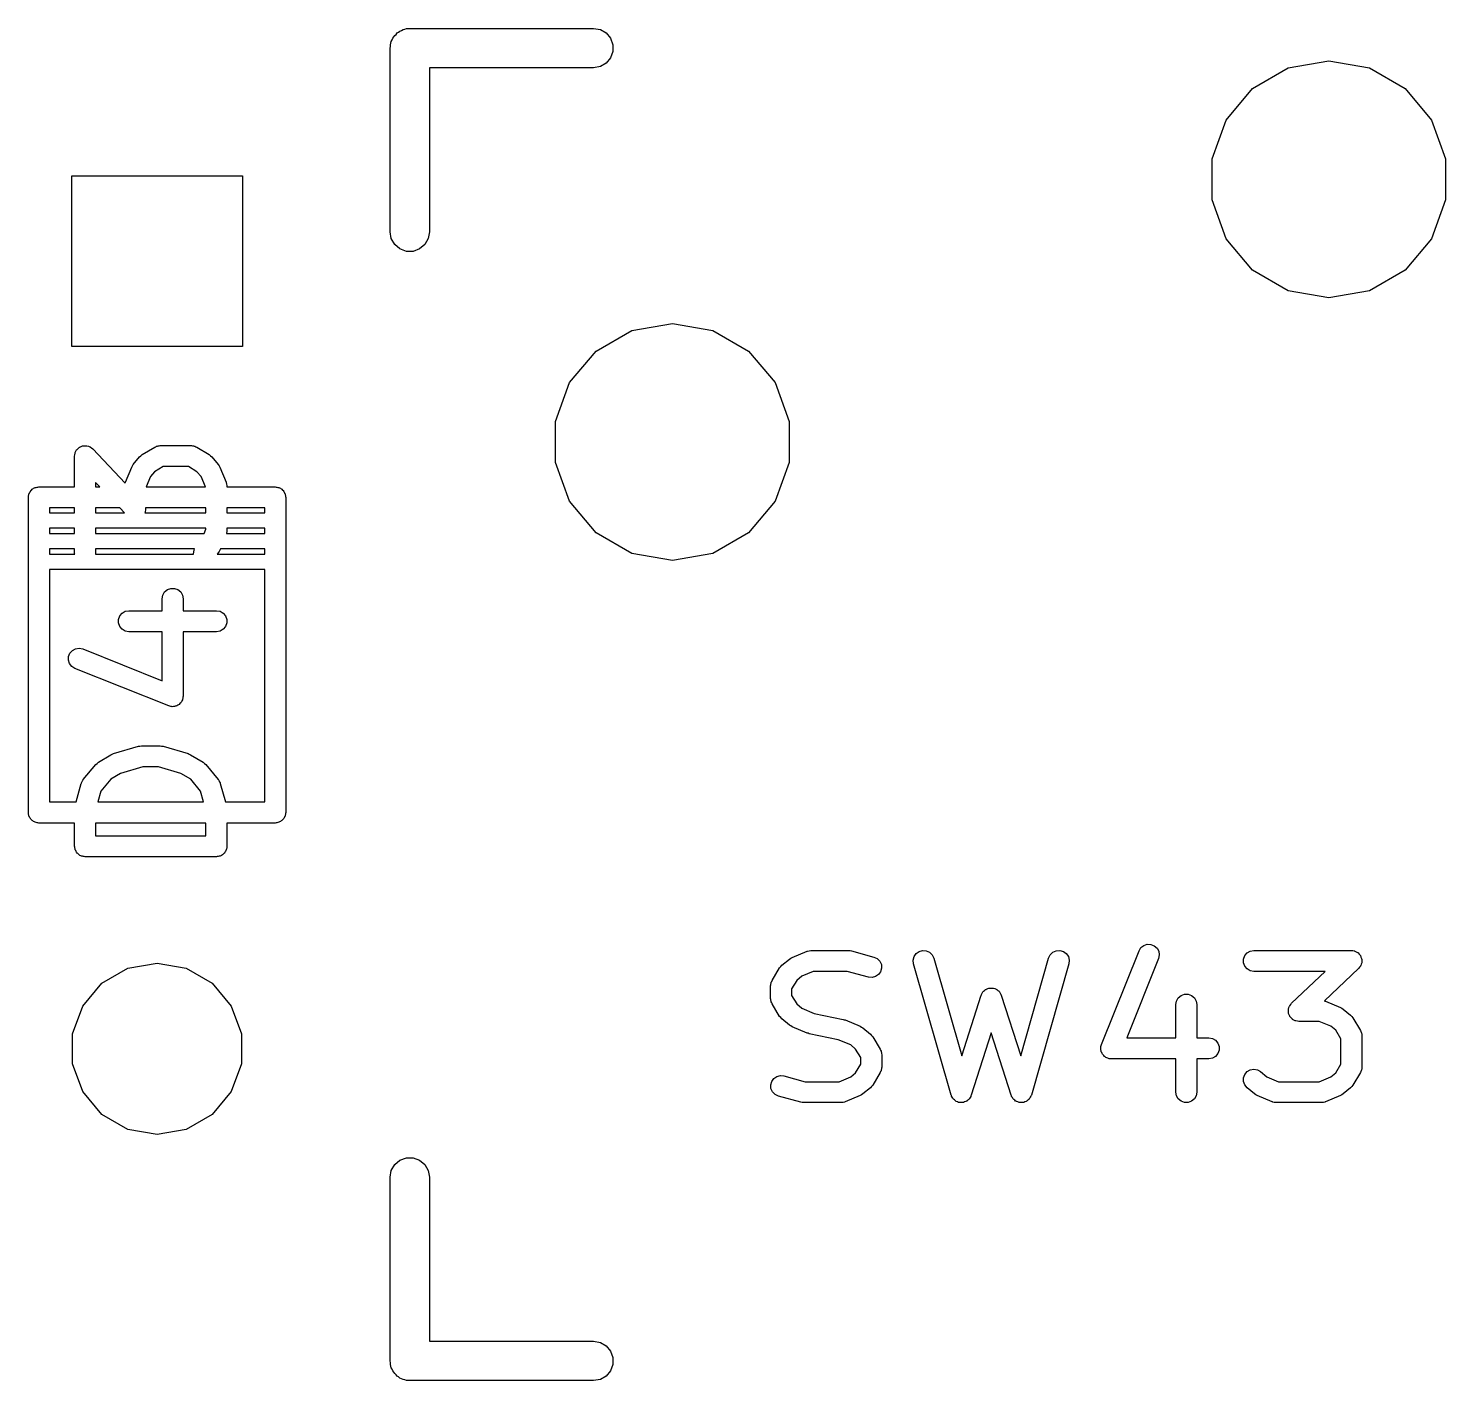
# Model space of a CAD drawing. Extents: x 47 to 330, y -254 to -153.
# Drawn here: x 85.59 to 99.29, y -226.54 to -213.46 of the extents above; entities that cross this region are included whole.
import ezdxf

# ---------------------------------------------------------------- set-up
doc = ezdxf.new("R2010")
doc.units = 0
doc.header["$MEASUREMENT"] = 0
doc.layers.add('BLACK', color=7, linetype='CONTINUOUS')

msp = doc.modelspace()

# ---------------------------------------------------------------- linework, layer by layer
at = {"layer": 'Black'}
for p, q in [((89.0931, -213.601), (89.096, -213.585)), ((89.096, -213.585), (89.1043, -213.57)), ((89.1043, -213.57), (89.11, -213.555)), ((89.11, -213.555), (89.1207, -213.542)), ((89.1207, -213.542), (89.1291, -213.528)), ((89.1291, -213.528), (89.1418, -213.517)), ((89.1418, -213.517), (89.1525, -213.504)), ((89.1525, -213.504), (89.167, -213.496)), ((89.167, -213.496), (89.1797, -213.485)), ((89.1797, -213.485), (89.1954, -213.479)), ((89.1954, -213.479), (89.2098, -213.471)), ((89.2098, -213.471), (89.2263, -213.468)), ((89.2263, -213.468), (89.2419, -213.462)), ((89.2419, -213.462), (89.2586, -213.462)), ((89.2586, -213.462), (89.275, -213.459)), ((89.275, -213.459), (91.053, -213.459)), ((91.053, -213.459), (91.1182, -213.471)), ((91.1182, -213.471), (91.1755, -213.504)), ((91.1755, -213.504), (91.218, -213.555)), ((91.218, -213.555), (91.2406, -213.617)), ((89.0845, -213.65), (89.0874, -213.634)), ((89.0845, -215.428), (89.0845, -213.65)), ((89.0874, -213.617), (89.0931, -213.601)), ((89.0874, -213.634), (89.0874, -213.617)), ((91.2406, -213.683), (91.218, -213.745)), ((91.2406, -213.617), (91.2406, -213.683)), ((91.053, -213.84), (89.4655, -213.84)), ((89.4655, -213.84), (89.4655, -215.428)), ((91.1182, -213.829), (91.053, -213.84)), ((91.1755, -213.796), (91.1182, -213.829)), ((91.218, -213.745), (91.1755, -213.796)), ((97.4275, -214.041), (97.7726, -213.842)), ((97.7726, -213.842), (98.165, -213.773)), ((98.165, -213.773), (98.5574, -213.842)), ((98.5574, -213.842), (98.9025, -214.041)), ((97.1714, -214.346), (97.4275, -214.041)), ((98.9025, -214.041), (99.1586, -214.346)), ((97.0351, -214.721), (97.1714, -214.346)), ((99.1586, -214.346), (99.2949, -214.721)), ((97.0351, -215.119), (97.0351, -214.721)), ((99.2949, -214.721), (99.2949, -215.119)), ((86.0045, -216.535), (86.0045, -214.885)), ((86.0045, -214.885), (87.6555, -214.885)), ((87.6555, -214.885), (87.6555, -216.535)), ((97.1714, -215.494), (97.0351, -215.119)), ((99.2949, -215.119), (99.1586, -215.494)), ((89.096, -215.493), (89.0845, -215.428)), ((89.1291, -215.55), (89.096, -215.493)), ((89.454, -215.493), (89.4209, -215.55)), ((89.4655, -215.428), (89.454, -215.493)), ((97.4275, -215.799), (97.1714, -215.494)), ((99.1586, -215.494), (98.9025, -215.799)), ((89.1797, -215.593), (89.1291, -215.55)), ((89.2419, -215.616), (89.1797, -215.593)), ((89.3081, -215.616), (89.2419, -215.616)), ((89.3702, -215.593), (89.3081, -215.616)), ((89.4209, -215.55), (89.3702, -215.593)), ((97.7726, -215.998), (97.4275, -215.799)), ((98.9025, -215.799), (98.5574, -215.998)), ((98.165, -216.067), (97.7726, -215.998)), ((98.5574, -215.998), (98.165, -216.067)), ((91.4226, -216.382), (91.815, -216.313)), ((91.815, -216.313), (92.2074, -216.382)), ((91.0775, -216.581), (91.4226, -216.382)), ((92.2074, -216.382), (92.5525, -216.581)), ((87.6555, -216.535), (86.0045, -216.535)), ((90.8214, -216.886), (91.0775, -216.581)), ((92.5525, -216.581), (92.8086, -216.886)), ((90.6851, -217.261), (90.8214, -216.886)), ((92.8086, -216.886), (92.9449, -217.261)), ((90.6851, -217.659), (90.6851, -217.261)), ((92.9449, -217.261), (92.9449, -217.659)), ((86.0354, -217.583), (86.0371, -217.568)), ((86.0371, -217.568), (86.0385, -217.565)), ((86.0385, -217.565), (86.0391, -217.562)), ((86.0391, -217.562), (86.0463, -217.55)), ((86.0463, -217.55), (86.0527, -217.537)), ((86.0527, -217.537), (86.0551, -217.534)), ((86.0551, -217.534), (86.0567, -217.532)), ((86.0567, -217.532), (86.0678, -217.522)), ((86.0678, -217.522), (86.0783, -217.512)), ((86.0783, -217.512), (86.0813, -217.511)), ((86.0813, -217.511), (86.0837, -217.509)), ((86.0837, -217.509), (86.0973, -217.504)), ((86.0973, -217.504), (86.1106, -217.498)), ((86.1106, -217.498), (86.1138, -217.498)), ((86.1138, -217.498), (86.1169, -217.497)), ((86.1169, -217.497), (86.1314, -217.497)), ((86.1314, -217.497), (86.1458, -217.496)), ((86.1458, -217.496), (86.1489, -217.497)), ((86.1489, -217.497), (86.1522, -217.497)), ((86.1522, -217.497), (86.1658, -217.502)), ((86.1658, -217.502), (86.1797, -217.506)), ((86.1797, -217.506), (86.1823, -217.508)), ((86.1823, -217.508), (86.1853, -217.509)), ((86.1853, -217.509), (86.1964, -217.518)), ((86.1964, -217.518), (86.2081, -217.527)), ((86.2081, -217.527), (86.5221, -217.857)), ((86.687, -217.582), (86.808, -217.51)), ((86.808, -217.51), (86.8171, -217.506)), ((86.8171, -217.506), (86.8255, -217.501)), ((86.8255, -217.501), (86.8334, -217.5)), ((86.8334, -217.5), (86.8409, -217.497)), ((86.8409, -217.497), (86.8506, -217.497)), ((86.8506, -217.497), (86.8602, -217.495)), ((86.8602, -217.495), (87.1626, -217.495)), ((87.1626, -217.495), (87.1722, -217.497)), ((87.1722, -217.497), (87.1819, -217.497)), ((87.1819, -217.497), (87.1895, -217.5)), ((87.1895, -217.5), (87.1974, -217.501)), ((87.1974, -217.501), (87.2058, -217.506)), ((87.2058, -217.506), (87.2149, -217.51)), ((87.2149, -217.51), (87.3358, -217.582)), ((86.0329, -217.597), (86.0354, -217.583)), ((86.0329, -217.894), (86.0329, -217.597)), ((86.5245, -217.848), (86.585, -217.703)), ((86.585, -217.703), (86.5932, -217.69)), ((86.5932, -217.69), (86.6008, -217.677)), ((86.6008, -217.677), (86.6612, -217.604)), ((86.6612, -217.604), (86.6742, -217.593)), ((86.6742, -217.593), (86.687, -217.582)), ((86.8884, -217.698), (86.8063, -217.748)), ((87.1345, -217.698), (86.8884, -217.698)), ((87.2165, -217.748), (87.1345, -217.698)), ((87.3358, -217.582), (87.3486, -217.593)), ((87.3486, -217.593), (87.3616, -217.604)), ((87.3616, -217.604), (87.4221, -217.677)), ((87.4221, -217.677), (87.4296, -217.69)), ((87.4296, -217.69), (87.4378, -217.703)), ((87.4378, -217.703), (87.4983, -217.848)), ((90.8214, -218.034), (90.6851, -217.659)), ((92.9449, -217.659), (92.8086, -218.034)), ((86.7667, -217.795), (86.7254, -217.894)), ((86.8063, -217.748), (86.7667, -217.795)), ((87.2562, -217.795), (87.2165, -217.748)), ((87.2975, -217.894), (87.2562, -217.795)), ((85.5869, -217.978), (85.59, -217.97)), ((85.5869, -217.987), (85.5869, -217.978)), ((85.59, -217.97), (85.5915, -217.961)), ((85.5915, -217.961), (85.596, -217.954)), ((85.596, -217.954), (85.599, -217.945)), ((85.599, -217.945), (85.6047, -217.938)), ((85.6047, -217.938), (85.6092, -217.931)), ((85.6092, -217.931), (85.616, -217.925)), ((85.616, -217.925), (85.6217, -217.918)), ((85.6217, -217.918), (85.6294, -217.914)), ((85.6294, -217.914), (85.6362, -217.908)), ((85.6362, -217.908), (85.6446, -217.905)), ((85.6446, -217.905), (85.6523, -217.901)), ((85.6523, -217.901), (85.661, -217.899)), ((85.661, -217.899), (85.6694, -217.896)), ((85.6694, -217.896), (85.6782, -217.896)), ((85.6782, -217.896), (85.687, -217.894)), ((85.687, -217.894), (86.0329, -217.894)), ((86.2776, -217.894), (86.2361, -217.851)), ((86.2361, -217.851), (86.2361, -217.894)), ((86.2361, -217.894), (86.2776, -217.894)), ((86.5221, -217.857), (86.5229, -217.852)), ((86.5229, -217.852), (86.524, -217.85)), ((86.524, -217.85), (86.5245, -217.848)), ((86.7254, -217.894), (87.2975, -217.894)), ((87.4983, -217.848), (87.4988, -217.85)), ((87.4988, -217.85), (87.5, -217.852)), ((87.5, -217.852), (87.5027, -217.868)), ((87.5027, -217.868), (87.506, -217.882)), ((87.506, -217.882), (87.5057, -217.885)), ((87.5057, -217.885), (87.5061, -217.887)), ((87.5061, -217.887), (87.5061, -217.894)), ((87.5061, -217.894), (87.973, -217.894)), ((87.973, -217.894), (87.9818, -217.896)), ((87.9818, -217.896), (87.9906, -217.896)), ((87.9906, -217.896), (87.999, -217.899)), ((87.999, -217.899), (88.0077, -217.901)), ((88.0077, -217.901), (88.0154, -217.905)), ((88.0154, -217.905), (88.0238, -217.908)), ((88.0238, -217.908), (88.0306, -217.914)), ((88.0306, -217.914), (88.0383, -217.918)), ((88.0383, -217.918), (88.044, -217.925)), ((88.044, -217.925), (88.0508, -217.931)), ((88.0508, -217.931), (88.0553, -217.938)), ((88.0553, -217.938), (88.061, -217.945)), ((88.061, -217.945), (88.064, -217.954)), ((88.064, -217.954), (88.0685, -217.961)), ((88.0685, -217.961), (88.07, -217.97)), ((88.07, -217.97), (88.0731, -217.978)), ((88.0731, -217.978), (88.0731, -217.987)), ((85.5854, -217.996), (85.5869, -217.987)), ((85.5854, -221.044), (85.5854, -217.996)), ((86.0329, -218.098), (85.7886, -218.098)), ((85.7886, -218.098), (85.7886, -218.145)), ((86.0329, -218.145), (86.0329, -218.098)), ((86.2361, -218.098), (86.2361, -218.145)), ((86.4711, -218.098), (86.2361, -218.098)), ((86.5163, -218.145), (86.4711, -218.098)), ((86.7199, -218.105), (86.7174, -218.119)), ((86.7199, -218.098), (86.7199, -218.105)), ((87.3029, -218.098), (86.7199, -218.098)), ((87.3029, -218.145), (87.3029, -218.098)), ((87.5061, -218.098), (87.5061, -218.145)), ((87.8714, -218.098), (87.5061, -218.098)), ((87.8714, -218.145), (87.8714, -218.098)), ((88.0731, -217.987), (88.0746, -217.996)), ((88.0746, -217.996), (88.0746, -221.044)), ((91.0775, -218.339), (90.8214, -218.034)), ((92.8086, -218.034), (92.5525, -218.339)), ((85.7886, -218.145), (85.83, -218.145)), ((85.83, -218.145), (86.0329, -218.145)), ((86.2361, -218.145), (86.5163, -218.145)), ((86.7138, -218.14), (86.7107, -218.145)), ((86.7107, -218.145), (87.3029, -218.145)), ((86.7144, -218.136), (86.7138, -218.14)), ((86.7158, -218.134), (86.7144, -218.136)), ((86.7174, -218.119), (86.7158, -218.134)), ((87.5061, -218.145), (87.8714, -218.145)), ((85.83, -218.295), (85.7886, -218.295)), ((85.7886, -218.295), (85.7886, -218.345)), ((85.7886, -218.345), (86.0329, -218.345)), ((86.0329, -218.295), (85.83, -218.295)), ((86.0329, -218.345), (86.0329, -218.295)), ((86.2361, -218.295), (86.2361, -218.345)), ((87.3029, -218.295), (86.2361, -218.295)), ((86.2361, -218.345), (87.2851, -218.345)), ((87.2851, -218.345), (87.3029, -218.302)), ((87.3029, -218.302), (87.3029, -218.295)), ((87.5027, -218.342), (87.5022, -218.345)), ((87.5022, -218.345), (87.8714, -218.345)), ((87.506, -218.327), (87.5027, -218.342)), ((87.5061, -218.323), (87.5057, -218.325)), ((87.5057, -218.325), (87.506, -218.327)), ((87.5061, -218.295), (87.5061, -218.323)), ((87.8714, -218.295), (87.5061, -218.295)), ((87.8714, -218.345), (87.8714, -218.295)), ((91.4226, -218.538), (91.0775, -218.339)), ((92.5525, -218.339), (92.2074, -218.538)), ((85.7886, -218.495), (85.7886, -218.545)), ((86.0329, -218.495), (85.7886, -218.495)), ((86.0329, -218.54), (86.0329, -218.495)), ((86.2361, -218.495), (86.2361, -218.54)), ((87.1942, -218.495), (86.2361, -218.495)), ((87.182, -218.541), (87.188, -218.506)), ((87.188, -218.506), (87.1942, -218.495)), ((87.4296, -218.52), (87.4221, -218.533)), ((87.4378, -218.507), (87.4296, -218.52)), ((87.4427, -218.495), (87.4378, -218.507)), ((87.8714, -218.495), (87.4427, -218.495)), ((87.8714, -218.545), (87.8714, -218.495)), ((85.7886, -218.545), (86.0338, -218.545)), ((86.0338, -218.545), (86.0329, -218.54)), ((86.2361, -218.54), (86.2353, -218.545)), ((86.2353, -218.545), (87.1828, -218.545)), ((87.1828, -218.545), (87.182, -218.541)), ((87.4221, -218.533), (87.4119, -218.545)), ((87.4119, -218.545), (87.8714, -218.545)), ((91.815, -218.607), (91.4226, -218.538)), ((92.2074, -218.538), (91.815, -218.607)), ((85.7886, -218.695), (85.7886, -220.942)), ((87.8714, -218.695), (85.7886, -218.695)), ((87.8714, -220.942), (87.8714, -218.695)), ((86.8857, -218.941), (86.9034, -218.91)), ((86.9034, -218.91), (86.9304, -218.888)), ((86.9304, -218.888), (86.9635, -218.876)), ((86.9635, -218.876), (86.9988, -218.876)), ((86.9988, -218.876), (87.032, -218.888)), ((87.032, -218.888), (87.059, -218.91)), ((87.059, -218.91), (87.0767, -218.941)), ((86.8796, -218.976), (86.8857, -218.941)), ((86.8796, -219.092), (86.8796, -218.976)), ((87.0767, -218.941), (87.0828, -218.976)), ((87.0828, -218.976), (87.0828, -219.092)), ((86.4578, -219.176), (86.4699, -219.143)), ((86.4578, -219.211), (86.4578, -219.176)), ((86.4699, -219.244), (86.4578, -219.211)), ((86.4699, -219.143), (86.4925, -219.116)), ((86.4925, -219.116), (86.5231, -219.098)), ((86.5231, -219.098), (86.5579, -219.092)), ((86.5579, -219.092), (86.8796, -219.092)), ((87.0828, -219.092), (87.4045, -219.092)), ((87.4045, -219.092), (87.4393, -219.098)), ((87.4393, -219.098), (87.4698, -219.116)), ((87.4698, -219.116), (87.4925, -219.143)), ((87.4925, -219.143), (87.5046, -219.176)), ((87.5046, -219.211), (87.4925, -219.244)), ((87.5046, -219.176), (87.5046, -219.211)), ((86.4925, -219.271), (86.4699, -219.244)), ((86.5231, -219.289), (86.4925, -219.271)), ((86.5579, -219.295), (86.5231, -219.289)), ((86.8796, -219.295), (86.5579, -219.295)), ((86.8796, -219.769), (86.8796, -219.295)), ((87.4045, -219.295), (87.0828, -219.295)), ((87.0828, -219.295), (87.0828, -219.919)), ((87.4393, -219.289), (87.4045, -219.295)), ((87.4698, -219.271), (87.4393, -219.289)), ((87.4925, -219.244), (87.4698, -219.271)), ((85.9877, -219.503), (86.0112, -219.476)), ((86.0112, -219.476), (86.0423, -219.46)), ((86.0423, -219.46), (86.0772, -219.455)), ((86.0772, -219.455), (86.1118, -219.462)), ((86.1118, -219.462), (86.8796, -219.769)), ((85.9735, -219.571), (85.9746, -219.536)), ((85.9845, -219.604), (85.9735, -219.571)), ((85.9746, -219.536), (85.9877, -219.503)), ((86.0063, -219.632), (85.9845, -219.604)), ((86.0363, -219.651), (86.0063, -219.632)), ((86.9435, -220.013), (86.0363, -219.651)), ((86.9537, -220.016), (86.9435, -220.013)), ((86.9635, -220.019), (86.9537, -220.016)), ((86.9708, -220.019), (86.9635, -220.019)), ((86.978, -220.021), (86.9708, -220.019)), ((86.9884, -220.019), (86.978, -220.021)), ((86.9988, -220.019), (86.9884, -220.019)), ((87.0057, -220.017), (86.9988, -220.019)), ((87.0129, -220.016), (87.0057, -220.017)), ((87.0222, -220.011), (87.0129, -220.016)), ((87.032, -220.007), (87.0222, -220.011)), ((87.0376, -220.002), (87.032, -220.007)), ((87.044, -219.999), (87.0376, -220.002)), ((87.051, -219.991), (87.044, -219.999)), ((87.059, -219.984), (87.051, -219.991)), ((87.0627, -219.978), (87.059, -219.984)), ((87.0675, -219.973), (87.0627, -219.978)), ((87.0714, -219.963), (87.0675, -219.973)), ((87.0767, -219.954), (87.0714, -219.963)), ((87.0779, -219.947), (87.0767, -219.954)), ((87.0806, -219.94), (87.0779, -219.947)), ((87.081, -219.929), (87.0806, -219.94)), ((87.0828, -219.919), (87.081, -219.929)), ((86.4077, -220.475), (86.6496, -220.402)), ((86.6496, -220.402), (86.6643, -220.401)), ((86.6643, -220.401), (86.6788, -220.398)), ((86.6788, -220.398), (86.8602, -220.398)), ((86.8602, -220.398), (86.8748, -220.401)), ((86.8748, -220.401), (86.8894, -220.402)), ((86.8894, -220.402), (87.1313, -220.475)), ((86.1169, -220.725), (86.2379, -220.58)), ((86.2379, -220.58), (86.2509, -220.569)), ((86.2509, -220.569), (86.2637, -220.558)), ((86.2637, -220.558), (86.3846, -220.485)), ((86.3846, -220.485), (86.3964, -220.481)), ((86.3964, -220.481), (86.4077, -220.475)), ((87.1313, -220.475), (87.1426, -220.481)), ((87.1426, -220.481), (87.1544, -220.485)), ((87.1544, -220.485), (87.2754, -220.558)), ((87.2754, -220.558), (87.2882, -220.569)), ((87.2882, -220.569), (87.3011, -220.58)), ((87.3011, -220.58), (87.4221, -220.725)), ((86.4783, -220.666), (86.383, -220.723)), ((86.6937, -220.601), (86.4783, -220.666)), ((86.8453, -220.601), (86.6937, -220.601)), ((87.0608, -220.666), (86.8453, -220.601)), ((87.1561, -220.723), (87.0608, -220.666)), ((86.0472, -220.942), (86.0971, -220.763)), ((86.0971, -220.763), (86.0988, -220.759)), ((86.0988, -220.759), (86.0994, -220.756)), ((86.0994, -220.756), (86.1063, -220.744)), ((86.1063, -220.744), (86.1123, -220.731)), ((86.1123, -220.731), (86.115, -220.728)), ((86.115, -220.728), (86.1169, -220.725)), ((86.287, -220.838), (86.2581, -220.942)), ((86.383, -220.723), (86.287, -220.838)), ((87.252, -220.838), (87.1561, -220.723)), ((87.2809, -220.942), (87.252, -220.838)), ((87.4221, -220.725), (87.424, -220.728)), ((87.424, -220.728), (87.4267, -220.731)), ((87.4267, -220.731), (87.4327, -220.744)), ((87.4327, -220.744), (87.4396, -220.756)), ((87.4396, -220.756), (87.4403, -220.759)), ((87.4403, -220.759), (87.4419, -220.763)), ((87.4419, -220.763), (87.4918, -220.942)), ((85.7886, -220.942), (86.0472, -220.942)), ((86.2581, -220.942), (87.2809, -220.942)), ((87.4918, -220.942), (87.8714, -220.942)), ((85.5869, -221.053), (85.5854, -221.044)), ((85.5869, -221.062), (85.5869, -221.053)), ((85.59, -221.07), (85.5869, -221.062)), ((85.5915, -221.079), (85.59, -221.07)), ((85.596, -221.086), (85.5915, -221.079)), ((85.599, -221.095), (85.596, -221.086)), ((85.6047, -221.102), (85.599, -221.095)), ((85.6092, -221.109), (85.6047, -221.102)), ((85.616, -221.115), (85.6092, -221.109)), ((85.6217, -221.122), (85.616, -221.115)), ((85.6294, -221.126), (85.6217, -221.122)), ((85.6362, -221.132), (85.6294, -221.126)), ((85.6446, -221.135), (85.6362, -221.132)), ((88.0238, -221.132), (88.0154, -221.135)), ((88.0306, -221.126), (88.0238, -221.132)), ((88.0383, -221.122), (88.0306, -221.126)), ((88.044, -221.115), (88.0383, -221.122)), ((88.0508, -221.109), (88.044, -221.115)), ((88.0553, -221.102), (88.0508, -221.109)), ((88.061, -221.095), (88.0553, -221.102)), ((88.064, -221.086), (88.061, -221.095)), ((88.0685, -221.079), (88.064, -221.086)), ((88.07, -221.07), (88.0685, -221.079)), ((88.0731, -221.062), (88.07, -221.07)), ((88.0746, -221.044), (88.0731, -221.053)), ((88.0731, -221.053), (88.0731, -221.062)), ((85.6523, -221.139), (85.6446, -221.135)), ((85.661, -221.141), (85.6523, -221.139)), ((85.6694, -221.144), (85.661, -221.141)), ((85.6782, -221.144), (85.6694, -221.144)), ((85.687, -221.146), (85.6782, -221.144)), ((86.0329, -221.146), (85.687, -221.146)), ((86.0329, -221.371), (86.0329, -221.146)), ((86.2361, -221.146), (86.2361, -221.269)), ((87.3029, -221.146), (86.2361, -221.146)), ((86.2361, -221.269), (87.3029, -221.269)), ((87.3029, -221.269), (87.3029, -221.146)), ((87.973, -221.146), (87.5061, -221.146)), ((87.5061, -221.146), (87.5061, -221.371)), ((87.9818, -221.144), (87.973, -221.146)), ((87.9906, -221.144), (87.9818, -221.144)), ((87.999, -221.141), (87.9906, -221.144)), ((88.0077, -221.139), (87.999, -221.141)), ((88.0154, -221.135), (88.0077, -221.139)), ((86.0345, -221.379), (86.0329, -221.371)), ((86.0345, -221.388), (86.0345, -221.379)), ((86.0375, -221.397), (86.0345, -221.388)), ((86.0391, -221.405), (86.0375, -221.397)), ((86.0435, -221.413), (86.0391, -221.405)), ((87.5, -221.405), (87.4956, -221.413)), ((87.5015, -221.397), (87.5, -221.405)), ((87.5046, -221.388), (87.5015, -221.397)), ((87.5061, -221.371), (87.5046, -221.379)), ((87.5046, -221.379), (87.5046, -221.388)), ((86.0465, -221.421), (86.0435, -221.413)), ((86.0522, -221.428), (86.0465, -221.421)), ((86.0567, -221.436), (86.0522, -221.428)), ((86.0635, -221.442), (86.0567, -221.436)), ((86.0692, -221.448), (86.0635, -221.442)), ((86.0769, -221.453), (86.0692, -221.448)), ((86.0837, -221.459), (86.0769, -221.453)), ((86.0921, -221.462), (86.0837, -221.459)), ((86.0998, -221.466), (86.0921, -221.462)), ((86.1085, -221.468), (86.0998, -221.466)), ((86.1169, -221.471), (86.1085, -221.468)), ((86.1258, -221.471), (86.1169, -221.471)), ((86.1345, -221.472), (86.1258, -221.471)), ((87.4045, -221.472), (86.1345, -221.472)), ((87.4133, -221.471), (87.4045, -221.472)), ((87.4222, -221.471), (87.4133, -221.471)), ((87.4305, -221.468), (87.4222, -221.471)), ((87.4393, -221.466), (87.4305, -221.468)), ((87.447, -221.462), (87.4393, -221.466)), ((87.4553, -221.459), (87.447, -221.462)), ((87.4621, -221.453), (87.4553, -221.459)), ((87.4698, -221.448), (87.4621, -221.453)), ((87.4755, -221.442), (87.4698, -221.448)), ((87.4824, -221.436), (87.4755, -221.442)), ((87.4868, -221.428), (87.4824, -221.436)), ((87.4925, -221.421), (87.4868, -221.428)), ((87.4956, -221.413), (87.4925, -221.421)), ((96.329, -222.381), (96.3475, -222.351)), ((96.3475, -222.351), (96.3753, -222.33)), ((96.3753, -222.33), (96.4088, -222.318)), ((96.4088, -222.318), (96.4441, -222.32)), ((96.4441, -222.32), (96.4768, -222.333)), ((96.4768, -222.333), (96.5031, -222.356)), ((96.5031, -222.356), (96.5198, -222.387)), ((86.5466, -222.551), (86.83, -222.501)), ((86.83, -222.501), (87.1134, -222.551)), ((92.8748, -222.522), (92.9474, -222.462)), ((92.9474, -222.462), (92.9606, -222.454)), ((92.9606, -222.454), (92.9734, -222.446)), ((92.9734, -222.446), (93.1185, -222.386)), ((93.1185, -222.386), (93.1208, -222.385)), ((93.1208, -222.385), (93.1228, -222.384)), ((93.1228, -222.384), (93.1379, -222.381)), ((93.1379, -222.381), (93.1529, -222.378)), ((93.1529, -222.378), (93.1553, -222.378)), ((93.1553, -222.378), (93.1576, -222.378)), ((93.1576, -222.378), (93.5204, -222.378)), ((93.5204, -222.378), (93.534, -222.38)), ((93.534, -222.38), (93.5476, -222.382)), ((93.5476, -222.382), (93.7653, -222.442)), ((93.7653, -222.442), (93.7972, -222.457)), ((93.7972, -222.457), (93.8219, -222.482)), ((93.8219, -222.482), (93.8365, -222.515)), ((94.1448, -222.472), (94.1534, -222.438)), ((94.1485, -222.507), (94.1448, -222.472)), ((94.1534, -222.438), (94.1731, -222.409)), ((94.1731, -222.409), (94.2017, -222.388)), ((94.2017, -222.388), (94.2356, -222.378)), ((94.2356, -222.378), (94.2708, -222.381)), ((94.2708, -222.381), (94.303, -222.395)), ((94.303, -222.395), (94.3284, -222.42)), ((94.3284, -222.42), (94.3438, -222.452)), ((94.3438, -222.452), (94.6145, -223.399)), ((95.1841, -223.399), (95.4547, -222.452)), ((95.4547, -222.452), (95.4702, -222.42)), ((95.4702, -222.42), (95.4955, -222.395)), ((95.4955, -222.395), (95.5278, -222.381)), ((95.5278, -222.381), (95.563, -222.378)), ((95.563, -222.378), (95.5969, -222.388)), ((95.5969, -222.388), (95.6254, -222.409)), ((95.6254, -222.409), (95.6452, -222.438)), ((95.6452, -222.438), (95.6538, -222.472)), ((95.6538, -222.472), (95.6501, -222.507)), ((95.9661, -223.288), (96.329, -222.381)), ((96.5176, -222.457), (96.2105, -223.225)), ((96.5248, -222.422), (96.5176, -222.457)), ((96.5198, -222.387), (96.5248, -222.422)), ((97.3392, -222.462), (97.3513, -222.429)), ((97.3392, -222.497), (97.3392, -222.462)), ((97.3513, -222.53), (97.3392, -222.497)), ((97.3513, -222.429), (97.374, -222.402)), ((97.374, -222.402), (97.4045, -222.384)), ((97.4045, -222.384), (97.4393, -222.378)), ((97.4393, -222.378), (98.3827, -222.378)), ((98.3827, -222.378), (98.397, -222.38)), ((98.397, -222.38), (98.4114, -222.382)), ((98.4114, -222.382), (98.4143, -222.383)), ((98.4143, -222.383), (98.4175, -222.384)), ((98.4175, -222.384), (98.43, -222.391)), ((98.43, -222.391), (98.443, -222.398)), ((98.443, -222.398), (98.4452, -222.4)), ((98.4452, -222.4), (98.448, -222.402)), ((98.448, -222.402), (98.4573, -222.413)), ((98.4573, -222.413), (98.4673, -222.423)), ((98.4673, -222.423), (98.4686, -222.426)), ((98.4686, -222.426), (98.4707, -222.429)), ((98.4707, -222.429), (98.4757, -222.442)), ((98.4757, -222.442), (98.4815, -222.456)), ((98.4828, -222.497), (98.4778, -222.511)), ((98.4815, -222.456), (98.4817, -222.459)), ((98.4817, -222.459), (98.4828, -222.462)), ((98.4828, -222.462), (98.4828, -222.476)), ((98.4828, -222.476), (98.4837, -222.491)), ((98.4837, -222.491), (98.4828, -222.494)), ((98.4828, -222.494), (98.4828, -222.497)), ((86.2974, -222.695), (86.5466, -222.551)), ((87.1134, -222.551), (87.3626, -222.695)), ((92.7802, -222.669), (92.8527, -222.548)), ((92.8527, -222.548), (92.8638, -222.535)), ((92.8638, -222.535), (92.8748, -222.522)), ((93.0657, -222.628), (93.0181, -222.668)), ((93.1779, -222.581), (93.0657, -222.628)), ((93.5066, -222.581), (93.1779, -222.581)), ((93.7109, -222.638), (93.5066, -222.581)), ((93.7461, -222.641), (93.7109, -222.638)), ((93.7802, -222.632), (93.7461, -222.641)), ((93.8093, -222.612), (93.7802, -222.632)), ((93.8298, -222.584), (93.8093, -222.612)), ((93.8393, -222.55), (93.8298, -222.584)), ((93.8365, -222.515), (93.8393, -222.55)), ((94.5113, -223.777), (94.1485, -222.507)), ((95.6501, -222.507), (95.2873, -223.777)), ((97.374, -222.557), (97.3513, -222.53)), ((97.4045, -222.575), (97.374, -222.557)), ((97.4393, -222.581), (97.4045, -222.575)), ((98.1287, -222.581), (97.4393, -222.581)), ((97.8046, -222.89), (98.1287, -222.581)), ((98.4528, -222.553), (98.123, -222.867)), ((98.4614, -222.541), (98.4528, -222.553)), ((98.4707, -222.53), (98.4614, -222.541)), ((98.4718, -222.527), (98.4707, -222.53)), ((98.4737, -222.525), (98.4718, -222.527)), ((98.4778, -222.511), (98.4737, -222.525)), ((86.1124, -222.916), (86.2974, -222.695)), ((87.3626, -222.695), (87.5476, -222.916)), ((92.7657, -222.721), (92.7674, -222.712)), ((92.7657, -222.842), (92.7657, -222.721)), ((92.7674, -222.712), (92.7675, -222.702)), ((92.7675, -222.702), (92.7704, -222.695)), ((92.7704, -222.695), (92.7718, -222.687)), ((92.7718, -222.687), (92.7767, -222.678)), ((92.7767, -222.678), (92.7802, -222.669)), ((93.0181, -222.668), (92.9689, -222.75)), ((92.9689, -222.75), (92.9689, -222.814)), ((94.8189, -222.78), (94.8219, -222.777)), ((94.8219, -222.777), (94.8241, -222.774)), ((94.8241, -222.774), (94.8349, -222.766)), ((94.8349, -222.766), (94.8451, -222.756)), ((94.8451, -222.756), (94.8488, -222.755)), ((94.8488, -222.755), (94.852, -222.752)), ((94.852, -222.752), (94.865, -222.748)), ((94.865, -222.748), (94.8777, -222.743)), ((94.8777, -222.743), (94.8818, -222.743)), ((94.8818, -222.743), (94.8856, -222.742)), ((94.8856, -222.742), (94.8993, -222.742)), ((94.8993, -222.742), (94.913, -222.742)), ((94.913, -222.742), (94.9168, -222.743)), ((94.9168, -222.743), (94.9209, -222.743)), ((94.9209, -222.743), (94.9335, -222.748)), ((94.9335, -222.748), (94.9466, -222.752)), ((94.9466, -222.752), (94.9498, -222.755)), ((94.9498, -222.755), (94.9535, -222.756)), ((94.9535, -222.756), (94.9637, -222.766)), ((94.9637, -222.766), (94.9745, -222.774)), ((94.9745, -222.774), (94.9766, -222.777)), ((94.9766, -222.777), (94.9796, -222.78)), ((86.0139, -223.186), (86.1124, -222.916)), ((87.5476, -222.916), (87.6461, -223.186)), ((92.7674, -222.852), (92.7657, -222.842)), ((92.7675, -222.862), (92.7674, -222.852)), ((92.7704, -222.869), (92.7675, -222.862)), ((92.7718, -222.877), (92.7704, -222.869)), ((92.7767, -222.886), (92.7718, -222.877)), ((92.7802, -222.895), (92.7767, -222.886)), ((92.8527, -223.016), (92.7802, -222.895)), ((92.9689, -222.814), (93.0181, -222.896)), ((93.0181, -222.896), (93.0657, -222.936)), ((94.6145, -223.399), (94.8025, -222.811)), ((94.8025, -222.811), (94.8044, -222.808)), ((94.8044, -222.808), (94.8053, -222.804)), ((94.8053, -222.804), (94.8126, -222.792)), ((94.8126, -222.792), (94.8189, -222.78)), ((94.9796, -222.78), (94.986, -222.792)), ((94.986, -222.792), (94.9933, -222.804)), ((94.9933, -222.804), (94.9942, -222.808)), ((94.9942, -222.808), (94.9961, -222.811)), ((94.9961, -222.811), (95.1841, -223.399)), ((96.6845, -222.903), (96.6907, -222.868)), ((96.6845, -223.225), (96.6845, -222.903)), ((96.6907, -222.868), (96.7083, -222.838)), ((96.7083, -222.838), (96.7353, -222.815)), ((96.7353, -222.815), (96.7685, -222.803)), ((96.7685, -222.803), (96.8038, -222.803)), ((96.8038, -222.803), (96.8369, -222.815)), ((96.8369, -222.815), (96.864, -222.838)), ((96.864, -222.838), (96.8816, -222.868)), ((96.8816, -222.868), (96.8877, -222.903)), ((96.8877, -222.903), (96.8877, -223.225)), ((97.7837, -222.918), (97.7856, -222.916)), ((97.7856, -222.916), (97.7867, -222.913)), ((97.7867, -222.913), (97.796, -222.901)), ((97.796, -222.901), (97.8046, -222.89)), ((98.123, -222.867), (98.1272, -222.868)), ((98.1272, -222.868), (98.1292, -222.869)), ((98.1292, -222.869), (98.1315, -222.87)), ((98.1315, -222.87), (98.2766, -222.93)), ((92.8639, -223.028), (92.8527, -223.016)), ((92.8748, -223.041), (92.8639, -223.028)), ((92.9474, -223.102), (92.8748, -223.041)), ((93.0657, -222.936), (93.1877, -222.987)), ((93.1877, -222.987), (93.4686, -223.045)), ((93.4686, -223.045), (93.4775, -223.049)), ((93.4775, -223.049), (93.4869, -223.051)), ((93.4869, -223.051), (93.6321, -223.111)), ((97.7737, -222.952), (97.7747, -222.949)), ((97.7747, -222.966), (97.7737, -222.952)), ((97.7747, -222.946), (97.7796, -222.932)), ((97.7747, -222.949), (97.7747, -222.946)), ((97.7747, -222.981), (97.7747, -222.966)), ((97.7758, -222.984), (97.7747, -222.981)), ((97.776, -222.987), (97.7758, -222.984)), ((97.7818, -223.001), (97.776, -222.987)), ((97.7796, -222.932), (97.7837, -222.918)), ((97.7867, -223.014), (97.7818, -223.001)), ((97.7888, -223.017), (97.7867, -223.014)), ((97.7901, -223.02), (97.7888, -223.017)), ((97.8001, -223.03), (97.7901, -223.02)), ((97.8094, -223.041), (97.8001, -223.03)), ((97.8122, -223.043), (97.8094, -223.041)), ((97.8144, -223.045), (97.8122, -223.043)), ((97.8274, -223.052), (97.8144, -223.045)), ((97.84, -223.059), (97.8274, -223.052)), ((98.2766, -222.93), (98.2894, -222.938)), ((98.2894, -222.938), (98.3026, -222.946)), ((98.3026, -222.946), (98.3752, -223.006)), ((98.3752, -223.006), (98.3861, -223.019)), ((98.3861, -223.019), (98.3973, -223.032)), ((98.3973, -223.032), (98.4698, -223.153)), ((86.0139, -223.474), (86.0139, -223.186)), ((87.6461, -223.186), (87.6461, -223.474)), ((92.9606, -223.109), (92.9474, -223.102)), ((92.9734, -223.118), (92.9606, -223.109)), ((93.1185, -223.178), (92.9734, -223.118)), ((93.1279, -223.18), (93.1185, -223.178)), ((93.1368, -223.184), (93.1279, -223.18)), ((93.4177, -223.242), (93.1368, -223.184)), ((93.6321, -223.111), (93.6449, -223.12)), ((93.6449, -223.12), (93.658, -223.127)), ((93.658, -223.127), (93.7306, -223.188)), ((93.7306, -223.188), (93.7416, -223.201)), ((94.8993, -223.176), (94.7058, -223.78)), ((95.0928, -223.78), (94.8993, -223.176)), ((97.8431, -223.059), (97.84, -223.059)), ((97.846, -223.061), (97.8431, -223.059)), ((97.8604, -223.062), (97.846, -223.061)), ((97.8747, -223.065), (97.8604, -223.062)), ((98.0721, -223.065), (97.8747, -223.065)), ((98.1843, -223.112), (98.0721, -223.065)), ((98.2319, -223.151), (98.1843, -223.112)), ((98.2811, -223.233), (98.2319, -223.151)), ((98.4698, -223.153), (98.4733, -223.162)), ((98.4733, -223.162), (98.4782, -223.17)), ((98.4782, -223.17), (98.4796, -223.178)), ((98.4796, -223.178), (98.4825, -223.186)), ((98.4825, -223.186), (98.4826, -223.196)), ((93.5398, -223.293), (93.4177, -223.242)), ((93.5873, -223.333), (93.5398, -223.293)), ((93.7416, -223.201), (93.7527, -223.213)), ((93.7527, -223.213), (93.8253, -223.334)), ((95.9589, -223.323), (95.9604, -223.316)), ((95.9604, -223.333), (95.9589, -223.323)), ((95.9604, -223.309), (95.964, -223.299)), ((95.9604, -223.316), (95.9604, -223.309)), ((95.964, -223.299), (95.9661, -223.288)), ((96.2105, -223.225), (96.6845, -223.225)), ((96.8877, -223.225), (97.0039, -223.225)), ((97.0039, -223.225), (97.0386, -223.231)), ((97.0386, -223.231), (97.0692, -223.248)), ((97.0692, -223.248), (97.0918, -223.275)), ((97.0918, -223.275), (97.1039, -223.309)), ((97.1039, -223.309), (97.1039, -223.344)), ((98.2811, -223.479), (98.2811, -223.233)), ((98.4826, -223.196), (98.4843, -223.205)), ((98.4843, -223.205), (98.4843, -223.508)), ((93.6365, -223.415), (93.5873, -223.333)), ((93.6365, -223.479), (93.6365, -223.415)), ((93.8253, -223.334), (93.8287, -223.343)), ((93.8287, -223.343), (93.8336, -223.352)), ((93.8336, -223.352), (93.835, -223.36)), ((93.835, -223.36), (93.8379, -223.367)), ((93.8379, -223.367), (93.8381, -223.377)), ((93.8381, -223.377), (93.8397, -223.387)), ((93.8397, -223.387), (93.8397, -223.508)), ((95.9604, -223.344), (95.9604, -223.333)), ((95.9629, -223.351), (95.9604, -223.344)), ((95.9639, -223.358), (95.9629, -223.351)), ((95.9689, -223.367), (95.9639, -223.358)), ((95.9724, -223.377), (95.9689, -223.367)), ((95.9771, -223.383), (95.9724, -223.377)), ((95.9806, -223.389), (95.9771, -223.383)), ((95.9884, -223.396), (95.9806, -223.389)), ((95.9951, -223.404), (95.9884, -223.396)), ((96.0014, -223.408), (95.9951, -223.404)), ((96.0069, -223.413), (96.0014, -223.408)), ((96.0166, -223.416), (96.0069, -223.413)), ((96.0257, -223.422), (96.0166, -223.416)), ((96.0329, -223.423), (96.0257, -223.422)), ((96.0396, -223.426), (96.0329, -223.423)), ((96.0501, -223.426), (96.0396, -223.426)), ((96.0604, -223.428), (96.0501, -223.426)), ((96.6845, -223.428), (96.0604, -223.428)), ((96.6845, -223.75), (96.6845, -223.428)), ((97.0039, -223.428), (96.8877, -223.428)), ((96.8877, -223.428), (96.8877, -223.75)), ((97.0386, -223.422), (97.0039, -223.428)), ((97.0692, -223.404), (97.0386, -223.422)), ((97.0918, -223.377), (97.0692, -223.404)), ((97.1039, -223.344), (97.0918, -223.377)), ((86.1124, -223.744), (86.0139, -223.474)), ((87.6461, -223.474), (87.5476, -223.744)), ((92.7961, -223.617), (92.8252, -223.597)), ((92.8252, -223.597), (92.8594, -223.588)), ((92.8594, -223.588), (92.8945, -223.591)), ((92.8945, -223.591), (93.0988, -223.648)), ((93.4275, -223.648), (93.5398, -223.601)), ((93.5398, -223.601), (93.5873, -223.562)), ((93.5873, -223.562), (93.6365, -223.479)), ((93.8253, -223.56), (93.7527, -223.681)), ((93.8287, -223.551), (93.8253, -223.56)), ((93.8336, -223.542), (93.8287, -223.551)), ((93.835, -223.534), (93.8336, -223.542)), ((93.8379, -223.527), (93.835, -223.534)), ((93.8381, -223.517), (93.8379, -223.527)), ((93.8397, -223.508), (93.8381, -223.517)), ((97.3392, -223.611), (97.3511, -223.578)), ((97.3511, -223.578), (97.3737, -223.551)), ((97.3737, -223.551), (97.4042, -223.533)), ((97.4042, -223.533), (97.4389, -223.527)), ((97.4389, -223.527), (97.4737, -223.533)), ((97.4737, -223.533), (97.5043, -223.551)), ((97.5043, -223.551), (97.5651, -223.601)), ((97.5651, -223.601), (97.6773, -223.648)), ((98.0721, -223.648), (98.1843, -223.601)), ((98.1843, -223.601), (98.2319, -223.562)), ((98.2319, -223.562), (98.2811, -223.479)), ((98.4698, -223.56), (98.3973, -223.681)), ((98.4733, -223.551), (98.4698, -223.56)), ((98.4782, -223.542), (98.4733, -223.551)), ((98.4796, -223.534), (98.4782, -223.542)), ((98.4825, -223.527), (98.4796, -223.534)), ((98.4826, -223.517), (98.4825, -223.527)), ((98.4843, -223.508), (98.4826, -223.517)), ((92.7662, -223.679), (92.7756, -223.645)), ((92.7689, -223.714), (92.7662, -223.679)), ((92.7835, -223.747), (92.7689, -223.714)), ((92.7756, -223.645), (92.7961, -223.617)), ((93.0988, -223.648), (93.4275, -223.648)), ((93.7306, -223.707), (93.658, -223.767)), ((93.7416, -223.694), (93.7306, -223.707)), ((93.7527, -223.681), (93.7416, -223.694)), ((97.3393, -223.647), (97.3392, -223.611)), ((97.3515, -223.68), (97.3393, -223.647)), ((97.3742, -223.707), (97.3515, -223.68)), ((97.4468, -223.767), (97.3742, -223.707)), ((97.6773, -223.648), (98.0721, -223.648)), ((98.3752, -223.707), (98.3026, -223.767)), ((98.3861, -223.694), (98.3752, -223.707)), ((98.3973, -223.681), (98.3861, -223.694)), ((86.2974, -223.965), (86.1124, -223.744)), ((87.5476, -223.744), (87.3626, -223.965)), ((92.8083, -223.772), (92.7835, -223.747)), ((92.8401, -223.787), (92.8083, -223.772)), ((93.0578, -223.847), (92.8401, -223.787)), ((93.0715, -223.849), (93.0578, -223.847)), ((93.085, -223.851), (93.0715, -223.849)), ((93.4479, -223.851), (93.085, -223.851)), ((93.4502, -223.851), (93.4479, -223.851)), ((93.4525, -223.851), (93.4502, -223.851)), ((93.4675, -223.848), (93.4525, -223.851)), ((93.4826, -223.845), (93.4675, -223.848)), ((93.4846, -223.844), (93.4826, -223.845)), ((93.4869, -223.843), (93.4846, -223.844)), ((93.6321, -223.783), (93.4869, -223.843)), ((93.6449, -223.775), (93.6321, -223.783)), ((93.658, -223.767), (93.6449, -223.775)), ((94.5138, -223.783), (94.5113, -223.777)), ((94.515, -223.788), (94.5138, -223.783)), ((94.5214, -223.798), (94.515, -223.788)), ((94.5267, -223.809), (94.5214, -223.798)), ((94.5308, -223.813), (94.5267, -223.809)), ((94.5338, -223.818), (94.5308, -223.813)), ((94.5434, -223.825), (94.5338, -223.818)), ((94.5521, -223.834), (94.5434, -223.825)), ((94.5572, -223.836), (94.5521, -223.834)), ((94.5617, -223.839), (94.5572, -223.836)), ((94.5733, -223.843), (94.5617, -223.839)), ((94.5843, -223.848), (94.5733, -223.843)), ((94.5899, -223.848), (94.5843, -223.848)), ((94.5953, -223.85), (94.5899, -223.848)), ((94.6074, -223.85), (94.5953, -223.85)), ((94.6195, -223.851), (94.6074, -223.85)), ((94.6249, -223.849), (94.6195, -223.851)), ((94.6306, -223.849), (94.6249, -223.849)), ((94.6418, -223.844), (94.6306, -223.849)), ((94.6535, -223.841), (94.6418, -223.844)), ((94.658, -223.838), (94.6535, -223.841)), ((94.6632, -223.835), (94.658, -223.838)), ((94.6722, -223.827), (94.6632, -223.835)), ((94.682, -223.82), (94.6722, -223.827)), ((94.6852, -223.816), (94.682, -223.82)), ((94.6893, -223.812), (94.6852, -223.816)), ((94.695, -223.801), (94.6893, -223.812)), ((94.7018, -223.791), (94.695, -223.801)), ((94.7031, -223.785), (94.7018, -223.791)), ((94.7058, -223.78), (94.7031, -223.785)), ((95.0954, -223.785), (95.0928, -223.78)), ((95.0968, -223.791), (95.0954, -223.785)), ((95.1036, -223.801), (95.0968, -223.791)), ((95.1092, -223.812), (95.1036, -223.801)), ((95.1134, -223.816), (95.1092, -223.812)), ((95.1166, -223.82), (95.1134, -223.816)), ((95.1264, -223.827), (95.1166, -223.82)), ((95.1353, -223.835), (95.1264, -223.827)), ((95.1406, -223.838), (95.1353, -223.835)), ((95.1451, -223.841), (95.1406, -223.838)), ((95.1568, -223.844), (95.1451, -223.841)), ((95.168, -223.849), (95.1568, -223.844)), ((95.1736, -223.849), (95.168, -223.849)), ((95.179, -223.851), (95.1736, -223.849)), ((95.1911, -223.85), (95.179, -223.851)), ((95.2033, -223.85), (95.1911, -223.85)), ((95.2086, -223.848), (95.2033, -223.85)), ((95.2142, -223.848), (95.2086, -223.848)), ((95.2253, -223.843), (95.2142, -223.848)), ((95.2369, -223.839), (95.2253, -223.843)), ((95.2413, -223.836), (95.2369, -223.839)), ((95.2465, -223.834), (95.2413, -223.836)), ((95.2552, -223.825), (95.2465, -223.834)), ((95.2648, -223.818), (95.2552, -223.825)), ((95.2678, -223.813), (95.2648, -223.818)), ((95.2718, -223.809), (95.2678, -223.813)), ((95.2771, -223.798), (95.2718, -223.809)), ((95.2836, -223.788), (95.2771, -223.798)), ((95.2848, -223.783), (95.2836, -223.788)), ((95.2873, -223.777), (95.2848, -223.783)), ((96.6907, -223.784), (96.6845, -223.75)), ((96.7083, -223.815), (96.6907, -223.784)), ((96.7353, -223.838), (96.7083, -223.815)), ((96.7685, -223.85), (96.7353, -223.838)), ((96.8038, -223.85), (96.7685, -223.85)), ((96.8369, -223.838), (96.8038, -223.85)), ((96.864, -223.815), (96.8369, -223.838)), ((96.8816, -223.784), (96.864, -223.815)), ((96.8877, -223.75), (96.8816, -223.784)), ((97.46, -223.775), (97.4468, -223.767)), ((97.4728, -223.783), (97.46, -223.775)), ((97.6179, -223.843), (97.4728, -223.783)), ((97.6202, -223.844), (97.6179, -223.843)), ((97.6223, -223.845), (97.6202, -223.844)), ((97.6374, -223.848), (97.6223, -223.845)), ((97.6524, -223.851), (97.6374, -223.848)), ((97.6547, -223.851), (97.6524, -223.851)), ((97.657, -223.851), (97.6547, -223.851)), ((98.0924, -223.851), (97.657, -223.851)), ((98.0947, -223.851), (98.0924, -223.851)), ((98.0971, -223.851), (98.0947, -223.851)), ((98.1121, -223.848), (98.0971, -223.851)), ((98.1272, -223.845), (98.1121, -223.848)), ((98.1292, -223.844), (98.1272, -223.845)), ((98.1315, -223.843), (98.1292, -223.844)), ((98.2766, -223.783), (98.1315, -223.843)), ((98.2894, -223.775), (98.2766, -223.783)), ((98.3026, -223.767), (98.2894, -223.775)), ((86.5466, -224.109), (86.2974, -223.965)), ((87.3626, -223.965), (87.1134, -224.109)), ((86.83, -224.159), (86.5466, -224.109)), ((87.1134, -224.109), (86.83, -224.159)), ((89.1291, -224.45), (89.1797, -224.407)), ((89.1797, -224.407), (89.2419, -224.384)), ((89.2419, -224.384), (89.3081, -224.384)), ((89.3081, -224.384), (89.3702, -224.407)), ((89.3702, -224.407), (89.4209, -224.45)), ((89.0845, -224.572), (89.096, -224.507)), ((89.096, -224.507), (89.1291, -224.45)), ((89.4209, -224.45), (89.454, -224.507)), ((89.454, -224.507), (89.4655, -224.572)), ((89.0845, -226.35), (89.0845, -224.572)), ((89.4655, -224.572), (89.4655, -226.159)), ((89.4655, -226.159), (91.053, -226.159)), ((91.053, -226.159), (91.1182, -226.171)), ((91.1182, -226.171), (91.1755, -226.204)), ((91.1755, -226.204), (91.218, -226.255)), ((91.218, -226.255), (91.2406, -226.317)), ((91.2406, -226.317), (91.2406, -226.383)), ((89.0874, -226.366), (89.0845, -226.35)), ((89.0874, -226.383), (89.0874, -226.366)), ((89.0931, -226.399), (89.0874, -226.383)), ((89.096, -226.415), (89.0931, -226.399)), ((89.1043, -226.43), (89.096, -226.415)), ((89.11, -226.445), (89.1043, -226.43)), ((89.1207, -226.458), (89.11, -226.445)), ((89.1291, -226.472), (89.1207, -226.458)), ((89.1418, -226.483), (89.1291, -226.472)), ((91.218, -226.445), (91.1755, -226.496)), ((91.2406, -226.383), (91.218, -226.445)), ((89.1525, -226.496), (89.1418, -226.483)), ((89.167, -226.504), (89.1525, -226.496)), ((89.1797, -226.515), (89.167, -226.504)), ((89.1954, -226.521), (89.1797, -226.515)), ((89.2098, -226.529), (89.1954, -226.521)), ((89.2263, -226.532), (89.2098, -226.529)), ((89.2419, -226.538), (89.2263, -226.532)), ((89.2586, -226.538), (89.2419, -226.538)), ((89.275, -226.54), (89.2586, -226.538)), ((91.053, -226.54), (89.275, -226.54)), ((91.1182, -226.529), (91.053, -226.54)), ((91.1755, -226.496), (91.1182, -226.529))]:
    msp.add_line(p, q, dxfattribs=at)

doc.saveas('drawing.dxf')
